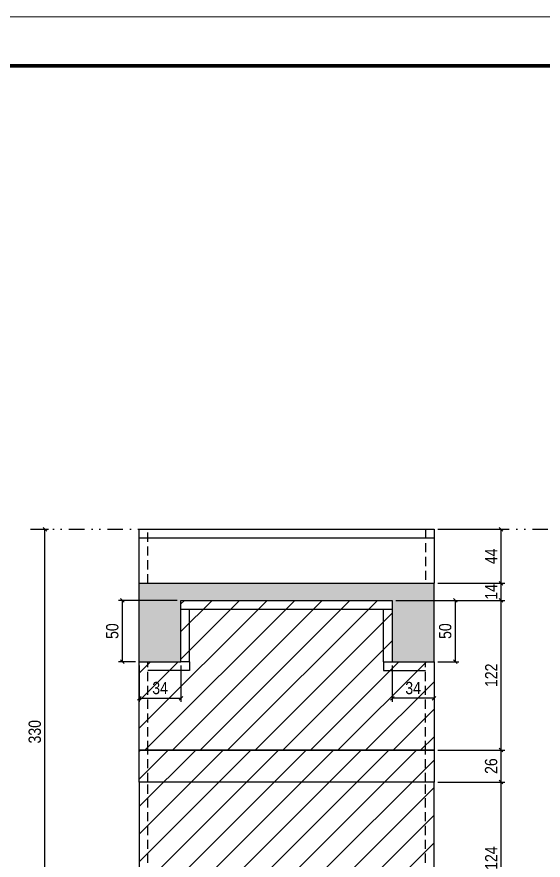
# Model space of a CAD drawing. Extents: x 808 to 7089, y -98 to 17032.
# Drawn here: x 2782 to 3211, y 12900 to 13587 of the extents above; entities that cross this region are included whole.
import ezdxf

# ---------------------------------------------------------------- set-up
doc = ezdxf.new("R2010")
doc.units = 0
for name, pattern in [('DASHED', [0.75, 0.5, -0.25]), ('DIVIDE2', [0.625, 0.25, -0.125, 0, -0.125, 0, -0.125]), ('HIDDEN', [0.375, 0.25, -0.125])]:
    doc.linetypes.add(name, pattern=pattern)
for name, color, linetype in [('COTA', 241, 'Continuous'), ('Nível', 160, 'Continuous'), ('Painéis', 200, 'Continuous'), ('SARR_2.2x7', 40, 'Continuous'), ('Sarrafo de Pressão', 42, 'HIDDEN')]:
    doc.layers.add(name, color=color, linetype=linetype)
for name, color, linetype, lineweight in [('Folhas', 255, 'Continuous', 9), ('REAPROVEITAMENTO', 251, 'Continuous', 9), ('SARRAFO DE PRESSAO', 251, 'DASHED', 9)]:
    doc.layers.add(name, color=color, linetype=linetype, lineweight=lineweight)
doc.styles.add('COTA TECNICA', font='techl___.ttf', dxfattribs={"height": 10})
doc.styles.add('COTA TECNICA-50', font='techl___.ttf', dxfattribs={"height": 10})
doc.dimstyles.new('COTA PAINEL-50', dxfattribs={"dimtxt": 10, "dimasz": 3, "dimexe": 3, "dimexo": 3, "dimgap": 3, "dimtad": 1, "dimdec": 1, "dimzin": 12, "dimdsep": 46, "dimtxsty": 'COTA TECNICA-50', "dimblk1": 'OBLIQUE', "dimblk2": 'OBLIQUE', "dimsah": 1, "dimcen": 0.9, "dimclrd": 4, "dimclre": 4, "dimclrt": 240, "dimadec": 1, "dimazin": 3, "dimtfac": 1, "dimtdec": 1, "dimtmove": 0, "dimatfit": 3, "dimfxl": 1, "dimtolj": 1, "dimtzin": 12, "dimarcsym": 0})
doc.dimstyles.new('PAINEL', dxfattribs={"dimtxt": 10, "dimasz": 3, "dimexe": 3, "dimexo": 3, "dimgap": 3, "dimtad": 1, "dimdec": 1, "dimzin": 12, "dimdsep": 46, "dimtxsty": 'COTA TECNICA', "dimblk1": 'OBLIQUE', "dimblk2": 'OBLIQUE', "dimsah": 1, "dimcen": 0.9, "dimclrd": 4, "dimclre": 4, "dimclrt": 240, "dimadec": 1, "dimazin": 3, "dimtfac": 1, "dimtdec": 1, "dimtmove": 0, "dimatfit": 3, "dimfxl": 1, "dimtolj": 1, "dimtzin": 12, "dimarcsym": 0})

# ---------------------------------------------------------------- blocks, each defined once
blk = doc.blocks.new('9999999999')
at = {"layer": 'Folhas'}
blk.add_lwpolyline([(98138.98, 34190.21), (99623.98, 34190.21), (99623.98, 35240.21), (98138.98, 35240.21)], close=True, dxfattribs=at)
at = {"layer": 'Folhas', "color": 30, "const_width": 3}
blk.add_lwpolyline([(98213.98, 34230.21), (99583.98, 34230.21), (99583.98, 35200.21), (98213.98, 35200.21)], close=True, dxfattribs=at)
blk = doc.blocks.new('_Oblique')
at = {"color": 0, "linetype": 'ByBlock', "lineweight": -2}
blk.add_line((-0.5, -0.5), (0.5, 0.5), dxfattribs=at)
blk = doc.blocks.new('*D366')
at = {"layer": 'COTA', "color": 4, "lineweight": -2, "transparency": 16777216}
for p, q in [((2796.14, 13169.17), (2807.99, 13169.17)), ((2804.99, 12839.17), (2804.99, 13169.17)), ((2796.14, 12839.17), (2807.99, 12839.17))]:
    blk.add_line(p, q, dxfattribs=at)
at = {"layer": 'Defpoints', "color": 0, "transparency": 16777216}
for p in [(2793.14, 13169.17), (2804.99, 13169.17), (2793.14, 12839.17)]:
    blk.add_point(p, dxfattribs=at)
at = {"layer": 'COTA', "color": 4, "lineweight": -2, "transparency": 16777216, "xscale": 3, "yscale": 3, "zscale": 3}
for p, rotation in [((2804.99, 13169.17), 90), ((2804.99, 12839.17), 270)]:
    blk.add_blockref('_Oblique', p, dxfattribs=dict(at, rotation=rotation))
at = {"layer": 'COTA', "color": 240, "transparency": 16777216, "insert": (2796.77, 13004.17), "char_height": 10, "attachment_point": 5, "rotation": 90, "style": 'COTA TECNICA-50'}
blk.add_mtext('\\A1;330', dxfattribs=at)
blk = doc.blocks.new('*D352')
at = {"layer": 'COTA', "color": 4, "linetype": 'ByBlock', "lineweight": -2, "transparency": 16777216}
for p, q in [((3124.76, 12963.17), (3179.41, 12963.17)), ((3176.41, 12839.17), (3176.41, 12963.17)), ((3124.76, 12839.17), (3179.41, 12839.17))]:
    blk.add_line(p, q, dxfattribs=at)
at = {"layer": 'Defpoints', "color": 0, "linetype": 'ByBlock', "transparency": 16777216}
for p in [(3121.76, 12963.17), (3176.41, 12963.17), (3121.76, 12839.17)]:
    blk.add_point(p, dxfattribs=at)
at = {"layer": 'COTA', "color": 4, "linetype": 'ByBlock', "lineweight": -2, "transparency": 16777216, "xscale": 3, "yscale": 3, "zscale": 3}
for p, rotation in [((3176.41, 12963.17), 90), ((3176.41, 12839.17), 270)]:
    blk.add_blockref('_Oblique', p, dxfattribs=dict(at, rotation=rotation))
at = {"layer": 'COTA', "color": 240, "linetype": 'ByBlock', "transparency": 16777216, "insert": (3168.33, 12901.17), "char_height": 10, "attachment_point": 5, "rotation": 90, "style": 'COTA TECNICA'}
blk.add_mtext('\\A1;124', dxfattribs=at)
blk = doc.blocks.new('*D354')
at = {"layer": 'COTA', "color": 4, "linetype": 'ByBlock', "lineweight": -2, "transparency": 16777216}
for p, q in [((3124.76, 12963.17), (3179.41, 12963.17)), ((3176.41, 12839.17), (3176.41, 12963.17)), ((3124.76, 12839.17), (3179.41, 12839.17))]:
    blk.add_line(p, q, dxfattribs=at)
at = {"layer": 'Defpoints', "color": 0, "linetype": 'ByBlock', "transparency": 16777216}
for p in [(3121.76, 12963.17), (3176.41, 12963.17), (3121.76, 12839.17)]:
    blk.add_point(p, dxfattribs=at)
at = {"layer": 'COTA', "color": 4, "linetype": 'ByBlock', "lineweight": -2, "transparency": 16777216, "xscale": 3, "yscale": 3, "zscale": 3}
for p, rotation in [((3176.41, 12963.17), 90), ((3176.41, 12839.17), 270)]:
    blk.add_blockref('_Oblique', p, dxfattribs=dict(at, rotation=rotation))
at = {"layer": 'COTA', "color": 240, "linetype": 'ByBlock', "transparency": 16777216, "insert": (3168.33, 12901.17), "char_height": 10, "attachment_point": 5, "rotation": 90, "style": 'COTA TECNICA'}
blk.add_mtext('\\A1;124', dxfattribs=at)
blk = doc.blocks.new('*D355')
at = {"layer": 'COTA', "color": 4, "lineweight": -2, "transparency": 16777216}
for p, q in [((3124.76, 12989.17), (3179.41, 12989.17)), ((3176.41, 12963.17), (3176.41, 12989.17)), ((3124.76, 12963.17), (3179.41, 12963.17))]:
    blk.add_line(p, q, dxfattribs=at)
at = {"layer": 'Defpoints', "color": 0, "transparency": 16777216}
for p in [(3121.76, 12989.17), (3176.41, 12989.17), (3121.76, 12963.17)]:
    blk.add_point(p, dxfattribs=at)
at = {"layer": 'COTA', "color": 4, "lineweight": -2, "transparency": 16777216, "xscale": 3, "yscale": 3, "zscale": 3}
for p, rotation in [((3176.41, 12989.17), 90), ((3176.41, 12963.17), 270)]:
    blk.add_blockref('_Oblique', p, dxfattribs=dict(at, rotation=rotation))
at = {"layer": 'COTA', "color": 240, "transparency": 16777216, "insert": (3168.3, 12976.17), "char_height": 10, "attachment_point": 5, "rotation": 90, "style": 'COTA TECNICA-50'}
blk.add_mtext('\\A1;26', dxfattribs=at)
blk = doc.blocks.new('*D356')
at = {"layer": 'COTA', "color": 4, "lineweight": -2, "transparency": 16777216}
for p, q in [((3090.76, 13111.17), (3179.41, 13111.17)), ((3176.41, 12989.17), (3176.41, 13111.17)), ((3124.76, 12989.17), (3179.41, 12989.17))]:
    blk.add_line(p, q, dxfattribs=at)
at = {"layer": 'Defpoints', "color": 0, "transparency": 16777216}
for p in [(3087.76, 13111.17), (3176.41, 13111.17), (3121.76, 12989.17)]:
    blk.add_point(p, dxfattribs=at)
at = {"layer": 'COTA', "color": 4, "lineweight": -2, "transparency": 16777216, "xscale": 3, "yscale": 3, "zscale": 3}
for p, rotation in [((3176.41, 13111.17), 90), ((3176.41, 12989.17), 270)]:
    blk.add_blockref('_Oblique', p, dxfattribs=dict(at, rotation=rotation))
at = {"layer": 'COTA', "color": 240, "transparency": 16777216, "insert": (3168.35, 13050.17), "char_height": 10, "attachment_point": 5, "rotation": 90, "style": 'COTA TECNICA-50'}
blk.add_mtext('\\A1;122', dxfattribs=at)
blk = doc.blocks.new('*D387')
at = {"layer": 'COTA', "color": 4, "lineweight": -2, "transparency": 16777216}
for p, q in [((3124.76, 13125.17), (3179.41, 13125.17)), ((3176.41, 13111.17), (3176.41, 13125.17)), ((3090.76, 13111.17), (3179.41, 13111.17))]:
    blk.add_line(p, q, dxfattribs=at)
at = {"layer": 'Defpoints', "color": 0, "transparency": 16777216}
for p in [(3121.76, 13125.17), (3176.41, 13125.17), (3087.76, 13111.17)]:
    blk.add_point(p, dxfattribs=at)
at = {"layer": 'COTA', "color": 4, "lineweight": -2, "transparency": 16777216, "xscale": 3, "yscale": 3, "zscale": 3}
for p, rotation in [((3176.41, 13125.17), 90), ((3176.41, 13111.17), 270)]:
    blk.add_blockref('_Oblique', p, dxfattribs=dict(at, rotation=rotation))
at = {"layer": 'COTA', "color": 240, "transparency": 16777216, "insert": (3168.33, 13118.17), "char_height": 10, "attachment_point": 5, "rotation": 90, "style": 'COTA TECNICA'}
blk.add_mtext('\\A1;14', dxfattribs=at)
blk = doc.blocks.new('*D388')
at = {"layer": 'COTA', "color": 4, "lineweight": -2, "transparency": 16777216}
for p, q in [((2912.76, 13111.17), (2864.98, 13111.17)), ((2867.98, 13111.17), (2867.98, 13061.17)), ((2878.76, 13061.17), (2864.98, 13061.17))]:
    blk.add_line(p, q, dxfattribs=at)
at = {"layer": 'Defpoints', "color": 0, "transparency": 16777216}
for p in [(2915.76, 13111.17), (2867.98, 13061.17), (2881.76, 13061.17)]:
    blk.add_point(p, dxfattribs=at)
at = {"layer": 'COTA', "color": 4, "lineweight": -2, "transparency": 16777216, "xscale": 3, "yscale": 3, "zscale": 3}
for p, rotation in [((2867.98, 13111.17), 90), ((2867.98, 13061.17), 270)]:
    blk.add_blockref('_Oblique', p, dxfattribs=dict(at, rotation=rotation))
at = {"layer": 'COTA', "color": 240, "transparency": 16777216, "insert": (2859.87, 13086.17), "char_height": 10, "attachment_point": 5, "rotation": 90, "style": 'COTA TECNICA'}
blk.add_mtext('\\A1;50', dxfattribs=at)
blk = doc.blocks.new('*D389')
at = {"layer": 'COTA', "color": 4, "lineweight": -2, "transparency": 16777216}
for p, q in [((3090.76, 13111.17), (3142.02, 13111.17)), ((3139.02, 13111.17), (3139.02, 13061.17)), ((3124.76, 13061.17), (3142.02, 13061.17))]:
    blk.add_line(p, q, dxfattribs=at)
at = {"layer": 'Defpoints', "color": 0, "transparency": 16777216}
for p in [(3087.76, 13111.17), (3121.76, 13061.17), (3139.02, 13061.17)]:
    blk.add_point(p, dxfattribs=at)
at = {"layer": 'COTA', "color": 4, "lineweight": -2, "transparency": 16777216, "xscale": 3, "yscale": 3, "zscale": 3}
for p, rotation in [((3139.02, 13111.17), 90), ((3139.02, 13061.17), 270)]:
    blk.add_blockref('_Oblique', p, dxfattribs=dict(at, rotation=rotation))
at = {"layer": 'COTA', "color": 240, "transparency": 16777216, "insert": (3130.91, 13086.17), "char_height": 10, "attachment_point": 5, "rotation": 90, "style": 'COTA TECNICA'}
blk.add_mtext('\\A1;50', dxfattribs=at)
blk = doc.blocks.new('*D1017')
at = {"layer": 'COTA', "color": 4, "lineweight": -2, "transparency": 16777216}
for p, q in [((2881.76, 13058.17), (2881.76, 13028.51)), ((2915.76, 13058.17), (2915.76, 13028.51)), ((2881.76, 13031.51), (2915.76, 13031.51))]:
    blk.add_line(p, q, dxfattribs=at)
at = {"layer": 'Defpoints', "color": 0, "transparency": 16777216}
for p in [(2881.76, 13061.17), (2915.76, 13061.17), (2915.76, 13031.51)]:
    blk.add_point(p, dxfattribs=at)
at = {"layer": 'COTA', "color": 4, "lineweight": -2, "transparency": 16777216, "xscale": 3, "yscale": 3, "zscale": 3, "rotation": 180}
blk.add_blockref('_Oblique', (2881.76, 13031.51), dxfattribs=at)
at = {"layer": 'COTA', "color": 4, "lineweight": -2, "transparency": 16777216, "xscale": 3, "yscale": 3, "zscale": 3}
blk.add_blockref('_Oblique', (2915.76, 13031.51), dxfattribs=at)
at = {"layer": 'COTA', "color": 240, "transparency": 16777216, "insert": (2898.76, 13039.73), "char_height": 10, "attachment_point": 5, "style": 'COTA TECNICA'}
blk.add_mtext('\\A1;34', dxfattribs=at)
blk = doc.blocks.new('*D1018')
at = {"layer": 'COTA', "color": 4, "lineweight": -2, "transparency": 16777216}
for p, q in [((3087.76, 13058.17), (3087.76, 13028.51)), ((3121.76, 13058.17), (3121.76, 13028.51)), ((3121.76, 13031.51), (3087.76, 13031.51))]:
    blk.add_line(p, q, dxfattribs=at)
at = {"layer": 'Defpoints', "color": 0, "transparency": 16777216}
for p in [(3087.76, 13061.17), (3121.76, 13061.17), (3087.76, 13031.51)]:
    blk.add_point(p, dxfattribs=at)
at = {"layer": 'COTA', "color": 4, "lineweight": -2, "transparency": 16777216, "xscale": 3, "yscale": 3, "zscale": 3, "rotation": 180}
blk.add_blockref('_Oblique', (3087.76, 13031.51), dxfattribs=at)
at = {"layer": 'COTA', "color": 4, "lineweight": -2, "transparency": 16777216, "xscale": 3, "yscale": 3, "zscale": 3}
blk.add_blockref('_Oblique', (3121.76, 13031.51), dxfattribs=at)
at = {"layer": 'COTA', "color": 240, "transparency": 16777216, "insert": (3104.76, 13039.73), "char_height": 10, "attachment_point": 5, "style": 'COTA TECNICA'}
blk.add_mtext('\\A1;34', dxfattribs=at)
blk = doc.blocks.new('*D1023')
at = {"layer": 'COTA', "color": 4, "lineweight": -2, "transparency": 16777216}
for p, q in [((3124.76, 13169.17), (3179.41, 13169.17)), ((3176.41, 13125.17), (3176.41, 13169.17)), ((3124.76, 13125.17), (3179.41, 13125.17))]:
    blk.add_line(p, q, dxfattribs=at)
at = {"layer": 'Defpoints', "color": 0, "transparency": 16777216}
for p in [(3121.76, 13169.17), (3176.41, 13169.17), (3121.76, 13125.17)]:
    blk.add_point(p, dxfattribs=at)
at = {"layer": 'COTA', "color": 4, "lineweight": -2, "transparency": 16777216, "xscale": 3, "yscale": 3, "zscale": 3}
for p, rotation in [((3176.41, 13169.17), 90), ((3176.41, 13125.17), 270)]:
    blk.add_blockref('_Oblique', p, dxfattribs=dict(at, rotation=rotation))
at = {"layer": 'COTA', "color": 240, "transparency": 16777216, "insert": (3168.33, 13147.17), "char_height": 10, "attachment_point": 5, "rotation": 90, "style": 'COTA TECNICA'}
blk.add_mtext('\\A1;44', dxfattribs=at)

msp = doc.modelspace()

# ---------------------------------------------------------------- hatches: boundary and pattern name
at = {"layer": 'COTA', "linetype": 'ByBlock'}
h = msp.add_hatch(dxfattribs=at)
h.set_pattern_fill('AR-CONC', color=256, scale=0.03)
h.set_pattern_definition([(50, (2466.171, 5034.3376), (5.46554, -0.4781726), [0.5715, -6.2865]), (355, (2466.171, 5034.3376), (-1.0573026, 5.7317054), [0.4572, -5.0292175]), (100.451445, (2466.6265, 5034.298), (4.4082374, 5.2535326), [0.4857003, -5.3427073]), (46.1842, (2466.171, 5035.8616), (8.132371, -1.26127), [0.85725, -9.42975]), (96.63556, (2466.849, 5035.7565), (7.122124, 7.422784), [0.728551, -8.014068]), (351.18415, (2466.171, 5035.862), (7.122124, 7.422784), [0.685799, -7.543792]), (21, (2466.933, 5035.4806), (4.5484317, -3.067956), [0.5715, -6.2865]), (326, (2466.933, 5035.4806), (1.854061, 5.525639), [0.4572, -5.0292]), (71.451445, (2467.312, 5035.225), (6.4024926, 2.457683), [0.4857003, -5.342698]), (37.5, (2466.171, 5034.3376), (0.0926581, 2.53665117), [0, -4.96824, 0, -5.1054, 0, -5.04825]), (7.5, (2466.171, 5034.3376), (2.0045899, 3.0054172), [0, -2.91084, 0, -4.85394, 0, -1.92405]), (327.5, (2464.4718, 5034.3376), (4.06771786, -0.1718623), [0, -1.905, 0, -5.9436, 0, -7.8867]), (317.5, (2463.7098, 5034.3376), (4.4438754, 0.7627947), [0, -2.4765, 0, -3.94716, 0, -5.6007])])
h.paths.add_polyline_path([(2915.76, 13111.17), (3087.76, 13111.17), (3087.76, 13061.17), (3121.76, 13061.17), (3121.76, 13125.17), (2881.76, 13125.17), (2881.76, 13061.17), (2915.76, 13061.17)])
at = {"layer": 'REAPROVEITAMENTO'}
h = msp.add_hatch(dxfattribs=at)
h.set_pattern_fill('ANSI31', color=256, scale=5)
h.paths.add_polyline_path([(3121.76, 13061.17), (3087.76, 13061.17), (3087.76, 13111.17), (2915.76, 13111.17), (2915.76, 13061.17), (2881.76, 13061.17), (2881.76, 12989.17), (3121.76, 12989.17)])
at = {"layer": 'REAPROVEITAMENTO', "linetype": 'ByBlock'}
h = msp.add_hatch(dxfattribs=at)
h.set_pattern_fill('ANSI31', color=256, scale=5, style=2)
h.set_pattern_definition([(45, (-704.41, 3766.763), (-11.22532, 11.22532), [])])
h.paths.add_polyline_path([(3121.76, 12989.17), (2881.76, 12989.17), (2881.76, 12841.17), (3121.76, 12841.17)])

# ---------------------------------------------------------------- linework, layer by layer
at = {"layer": 'COTA', "linetype": 'ByBlock'}
for p, q in [((2881.76, 13061.17), (2881.76, 13125.17)), ((3121.76, 13061.17), (3121.76, 13125.17))]:
    msp.add_line(p, q, dxfattribs=at)
at = {"layer": 'Nível', "color": 4, "linetype": 'DIVIDE2', "ltscale": 50}
msp.add_line((2793.14, 13169.17), (3851.67, 13169.17), dxfattribs=at)
at = {"layer": 'Painéis'}
for p, q in [((2881.76, 13169.17), (3121.76, 13169.17)), ((2881.76, 13125.17), (2881.76, 13169.17)), ((3121.76, 13169.17), (3121.76, 13125.17)), ((2881.76, 13125.17), (3121.76, 13125.17)), ((2915.76, 13061.17), (2915.76, 13111.17)), ((2915.76, 13111.17), (3087.76, 13111.17)), ((3087.76, 13111.17), (3087.76, 13061.17)), ((2881.76, 12989.17), (2881.76, 13061.17)), ((2881.76, 13061.17), (2915.76, 13061.17)), ((3087.76, 13061.17), (3121.76, 13061.17)), ((3121.76, 13061.17), (3121.76, 12989.17)), ((2881.76, 12963.17), (2881.76, 12989.17)), ((2881.76, 12989.17), (3121.76, 12989.17)), ((3121.76, 12989.17), (2881.76, 12989.17)), ((3121.76, 12989.17), (3121.76, 12963.17))]:
    msp.add_line(p, q, dxfattribs=at)
msp.add_lwpolyline([(3121.76, 12963.17), (2881.76, 12963.17), (2881.76, 12841.17), (3121.76, 12841.17)], close=True, dxfattribs=at)
at = {"layer": 'SARR_2.2x7'}
for p, q in [((2881.76, 13162.17), (3121.76, 13162.17)), ((2915.76, 13104.17), (3087.76, 13104.17)), ((2922.76, 13061.17), (2922.76, 13104.17)), ((3080.76, 13061.17), (3080.76, 13104.17)), ((2922.76, 13061.17), (2915.76, 13061.17)), ((2922.76, 13061.17), (2922.76, 13054.17)), ((3080.76, 13061.17), (3087.76, 13061.17)), ((3080.76, 13061.17), (3080.76, 13054.17)), ((2922.76, 13054.17), (2888.76, 13054.17)), ((3080.76, 13054.17), (3114.76, 13054.17))]:
    msp.add_line(p, q, dxfattribs=at)
at = {"layer": 'Sarrafo de Pressão', "ltscale": 30}
for p, q in [((2888.76, 13125.17), (2888.76, 13169.17)), ((3114.76, 13169.17), (3114.76, 13125.17)), ((2888.76, 12989.17), (2888.76, 13061.17)), ((3114.76, 12989.17), (3114.76, 13061.17)), ((2888.76, 12963.17), (2888.76, 12989.17)), ((3114.76, 12963.17), (3114.76, 12989.17)), ((2888.76, 12841.17), (2888.76, 12963.17)), ((3114.76, 12841.17), (3114.76, 12963.17))]:
    msp.add_line(p, q, dxfattribs=at)

# ---------------------------------------------------------------- block references
at = {"layer": 'SARRAFO DE PRESSAO', "color": 6, "linetype": 'ByBlock'}
msp.add_blockref('9999999999', (-95732.31, -21653.45), dxfattribs=at)

# ---------------------------------------------------------------- dimensions: what is measured, and where the dimension line sits
at = {"layer": 'COTA'}
for base, p1, p2, angle, dimstyle, picture, middle in [((2804.99, 13169.17), (2793.14, 12839.17), (2793.14, 13169.17), 90, 'COTA PAINEL-50', '*D366', (2796.77, 13004.17)), ((3176.41, 13169.17), (3121.76, 13125.17), (3121.76, 13169.17), 90, 'PAINEL', '*D1023', (3168.33, 13147.17)), ((2867.98, 13061.17), (2915.76, 13111.17), (2881.76, 13061.17), 90, 'PAINEL', '*D388', (2859.87, 13086.17)), ((3176.41, 13111.17), (3121.76, 12989.17), (3087.76, 13111.17), 90, 'COTA PAINEL-50', '*D356', (3168.35, 13050.17)), ((3139.02, 13061.17), (3087.76, 13111.17), (3121.76, 13061.17), 90, 'PAINEL', '*D389', (3130.91, 13086.17)), ((3087.76, 13031.51), (3121.76, 13061.17), (3087.76, 13061.17), 180, 'PAINEL', '*D1018', (3104.76, 13039.73)), ((3176.41, 12989.17), (3121.76, 12963.17), (3121.76, 12989.17), 90, 'COTA PAINEL-50', '*D355', (3168.3, 12976.17))]:
    dim = msp.add_linear_dim(base=base, p1=p1, p2=p2, angle=angle, dimstyle=dimstyle, dxfattribs=at)
    dim.commit()
    dim.dimension.update_dxf_attribs({"geometry": picture, "text_midpoint": middle})
dim = msp.add_linear_dim(base=(3176.41, 13125.17), p1=(3087.76, 13111.17), p2=(3121.76, 13125.17), angle=90, dimstyle='PAINEL', dxfattribs=at)
dim.commit()
dim.dimension.update_dxf_attribs({"geometry": '*D387', "text_midpoint": (3176.41, 13118.17), "dimtype": 160})
dim = msp.add_linear_dim(base=(2915.76, 13031.51), p1=(2881.76, 13061.17), p2=(2915.76, 13061.17), dimstyle='PAINEL', dxfattribs=at)
dim.commit()
dim.dimension.update_dxf_attribs({"geometry": '*D1017', "text_midpoint": (2898.76, 13039.73)})
at = {"layer": 'COTA', "linetype": 'ByBlock'}
for picture in ['*D352', '*D354']:
    dim = msp.add_aligned_dim(p1=(3121.76, 12839.17), p2=(3121.76, 12963.17), distance=-54.64, dimstyle='PAINEL', dxfattribs=at)
    dim.commit()
    dim.dimension.update_dxf_attribs({"geometry": picture, "text_midpoint": (3168.33, 12901.17)})

doc.saveas('drawing.dxf')
